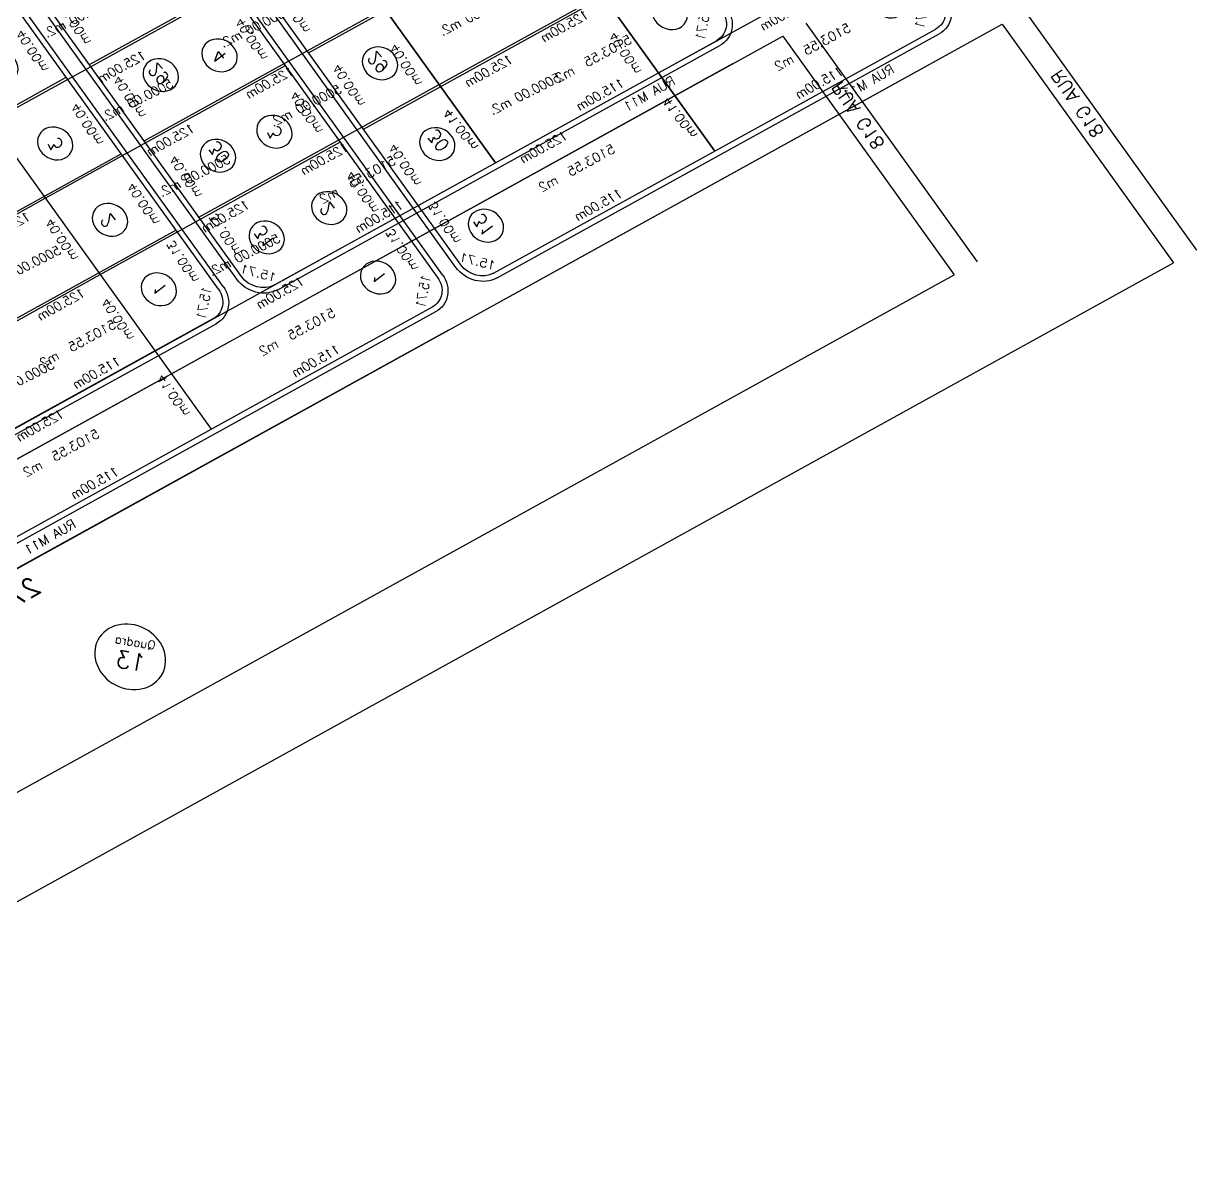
# Model space of a CAD drawing. Extents: x -23785941 to 8798891, y -8418521 to 21897894.
# Drawn here: x 3097321 to 3230741, y 4225040 to 4355042 of the extents above; entities that cross this region are included whole.
import ezdxf
from ezdxf.enums import TextEntityAlignment as Align

# ---------------------------------------------------------------- set-up
doc = ezdxf.new("R2010")
doc.units = 0
doc.header["$MEASUREMENT"] = 0
doc.header["$PDMODE"] = 34
doc.header["$PDSIZE"] = 1
doc.layers.get('0').update_dxf_attribs({"linetype": 'CONTINUOUS'})
for name, color, linetype in [('CALCADA', 3, 'CONTINUOUS'), ('REG60_100', 2, 'CONTINUOUS'), ('RUA', 1, 'CONTINUOUS')]:
    doc.layers.add(name, color=color, linetype=linetype)
doc.styles.add('1_5MM', font='romans.shx', dxfattribs={"height": 6})
doc.styles.add('1MM', font='romans.shx', dxfattribs={"height": 4})
doc.styles.add('2MM', font='romans.shx', dxfattribs={"height": 8})

# ---------------------------------------------------------------- blocks, each defined once
blk = doc.blocks.new('A$C3D774E76')
for p, q in [((-22052.45, -2947.96), (-22348.12, -2436.24)), ((-22042.06, -2941.96), (-22239.76, -2599.79)), ((-22041.89, -2692.39), (-21928.82, -2888.08)), ((-21881.13, -2720.77), (-21989.36, -2783.31)), ((-22009.37, -2748.68), (-22117.6, -2811.21)), ((-21861.11, -2755.41), (-21969.35, -2817.94)), ((-21989.36, -2783.31), (-22097.59, -2845.85)), ((-22155.68, -3019.15), (-22288.75, -2788.83)), ((-22288.75, -2788.83), (-22155.68, -3019.15)), ((-21841.1, -2790.04), (-21949.34, -2852.58)), ((-21969.35, -2817.94), (-22077.58, -2880.48)), ((-22028.4, -2945.61), (-21829.25, -2830.55)), ((-22022.39, -2956), (-21823.25, -2840.94)), ((-22107.98, -2851.85), (-22216.21, -2914.38)), ((-21949.34, -2852.58), (-22057.57, -2915.11)), ((-22087.97, -2886.48), (-22196.2, -2949.02)), ((-22067.96, -2921.12), (-22176.19, -2983.65)), ((-22056.11, -2961.62), (-22255.25, -3076.69)), ((-22050.1, -2972.01), (-22249.25, -3087.08)), ((-22176.19, -2983.65), (-22284.42, -3046.19)), ((-22155.68, -3019.15), (-22176.19, -2983.65))]:
    blk.add_line(p, q)
at = {"color": 1}
for p, q in [((-21544.44, -2679.85), (-22271.76, -3100.08)), ((-21481.9, -2788.08), (-22209.23, -3208.32)), ((-22271.76, -3100.08), (-22209.23, -3208.32)), ((-22282.15, -3106.09), (-22219.62, -3214.32))]:
    blk.add_line(p, q, dxfattribs=at)
for centre in [(-22087.43, -2819.77), (-22067.42, -2854.41), (-22119.22, -2879.98), (-22047.41, -2889.04), (-22097.92, -2916.33), (-22029, -2920.17), (-22074.34, -2949.73), (-22256.6, -3054.37)]:
    blk.add_circle(centre, 7.5)
at = {"color": 5}
blk.add_circle((-21815.71, -2901.94), 15, dxfattribs=at)
for centre, start, end in [((-22033.4, -2936.95), 210.0187, 300.0187), ((-22061.11, -2952.96), 300.0187, 30.0187), ((-22260.26, -3068.03), 210.0187, 300.0187)]:
    blk.add_arc(centre, 10, start, end)
for p in [(-22042.06, -2941.96), (-22028.4, -2945.61), (-22052.45, -2947.96), (-22056.11, -2961.62), (-22255.25, -3076.69)]:
    blk.add_point(p)
at = {"layer": 'CALCADA'}
for p, q in [((-22050.29, -2946.71), (-22345.95, -2434.98)), ((-22044.22, -2943.21), (-22241.92, -2601.04)), ((-22027.15, -2947.78), (-21828, -2832.71)), ((-22054.85, -2963.79), (-22254, -3078.85))]:
    blk.add_line(p, q, dxfattribs=at)
for centre, start, end in [((-22061.11, -2952.96), 300.0187, 30.0187), ((-22033.4, -2936.95), 210.0187, 300.0187), ((-22260.26, -3068.03), 210.0187, 300.0187)]:
    blk.add_arc(centre, 12.5, start, end, dxfattribs=at)
at = {"char_height": 6, "attachment_point": 1, "style": '1_5MM'}
for s, insert, width, rotation in [('4', (-22085.42, -2816.39), 5.226, 298.5498), ('3', (-22066.47, -2851.05), 7.465, 312.1202), ('29', (-22118.06, -2873.86), 16, 292.4772), ('2', (-22044.79, -2885.09), 11.198, 297.6479), ('30', (-22098.94, -2910.72), 16, 296.9421), ('1', (-22027.77, -2917.14), 5.972, 298.7256), ('31', (-22073.71, -2943.37), 16, 299.2084), ('RUA G18', (-22260.9, -3127.33), 226.937, 301.4385)]:
    blk.add_mtext(s, dxfattribs=dict(at, insert=insert, width=width, rotation=rotation))
at = {"color": 1, "insert": (-21827.93, -2908.45), "char_height": 4, "attachment_point": 1, "rotation": 69.4954, "style": '1MM'}
blk.add_mtext('Quadra', dxfattribs=at)
at = {"color": 1, "insert": (-21820.21, -2907.75), "char_height": 8, "width": 17.5, "attachment_point": 1, "rotation": 69.4954, "style": '2MM'}
blk.add_mtext('13', dxfattribs=at)
at = {"layer": 'REG60_100', "style": '1MM'}
for p in [(-22071.11, -2763.61), (-22048.83, -2800.76), (-21904.99, -2810.96), (-22029.54, -2836.05), (-22007.34, -2869.47), (-22158.43, -2907.93), (-22136.23, -2941.35)]:
    blk.add_text('5000.00 m2.', height=4, rotation=32.2004, dxfattribs=at).set_placement(p, align=Align.BOTTOM_CENTER)
for s, rotation, p in [('125.00m', 30.0187, (-22061.53, -2786.26)), ('40.00m', 302.7778, (-21975.45, -2797.34)), ('125.00m', 30.0187, (-22041.48, -2818.04)), ('40.00m', 302.7778, (-22101.06, -2828.51)), ('125.00m', 30.0187, (-21893.22, -2824.78)), ('40.00m', 302.7778, (-21954.32, -2833.07)), ('40.00m', 302.7778, (-22121.71, -2838.82)), ('125.00m', 30.0187, (-22021.46, -2852.68)), ('115.00m', 30.0187, (-21881.04, -2855.85)), ('40.00m', 302.7778, (-22082.37, -2862.61)), ('41.00m', 301.4513, (-21934.63, -2867.96)), ('40.00m', 302.7778, (-22103.01, -2872.92)), ('125.00m', 30.0187, (-22001.45, -2887.31)), ('40.00m', 302.7778, (-22061.24, -2898.34)), ('40.00m', 302.7778, (-22081.88, -2908.65)), ('115.00m', 30.0187, (-21980.61, -2913.38)), ('125.00m', 30.0187, (-22140.09, -2921.22)), ('31.00m', 302.9539, (-22045.7, -2923.78)), ('31.00m', 302.9539, (-22066.34, -2934.09)), ('15.71', 345.0187, (-22032.94, -2939.32)), ('15.71', 75.0187, (-22057.58, -2953.6)), ('125.00m', 30.0187, (-22120.08, -2955.85)), ('40.00m', 302.7778, (-22176.98, -2967.82)), ('115.00m', 30.0187, (-22107.89, -2986.92)), ('41.00m', 297.9335, (-22161.89, -3000.19)), ('125.00m', 30.0187, (-22228.31, -3018.39)), ('115.00m', 30.0187, (-22207.47, -3044.45)), ('15.71', 345.0187, (-22259.23, -3068.53))]:
    blk.add_text(s, height=4, rotation=rotation, dxfattribs=at).set_placement(p, align=Align.MIDDLE)
at = {"layer": 'REG60_100', "char_height": 4, "width": 69.819, "attachment_point": 1, "rotation": 30.2456, "style": '1MM'}
for insert in [(-21903.95, -2845.83), (-22006.35, -2908.98), (-22136.24, -2980), (-22238.64, -3043.14)]:
    blk.add_mtext('5103.55  m2', dxfattribs=dict(at, insert=insert))
at = {"layer": 'RUA', "style": '2MM'}
blk.add_text('2743.55m', height=8, rotation=30.0187, dxfattribs=at).set_placement((-21802.6, -2840.46), align=Align.MIDDLE)
at = {"layer": 'RUA', "char_height": 4, "width": 69.952, "attachment_point": 1, "rotation": 29.0768, "style": '1_5MM'}
for insert in [(-21860.93, -2854.34), (-22230.81, -3066.85)]:
    blk.add_mtext('RUA M11', dxfattribs=dict(at, insert=insert))

msp = doc.modelspace()

# ---------------------------------------------------------------- block references
at = {"linetype": 'Continuous', "xscale": 240.4782668173248, "yscale": -275.6364145158877, "zscale": 240.4782668173248, "rotation": 242.429606072689}
for p in [(-27732, 2762), (-52668, 1427)]:
    msp.add_blockref('A$C3D774E76', p, dxfattribs=at)

doc.saveas('drawing.dxf')
